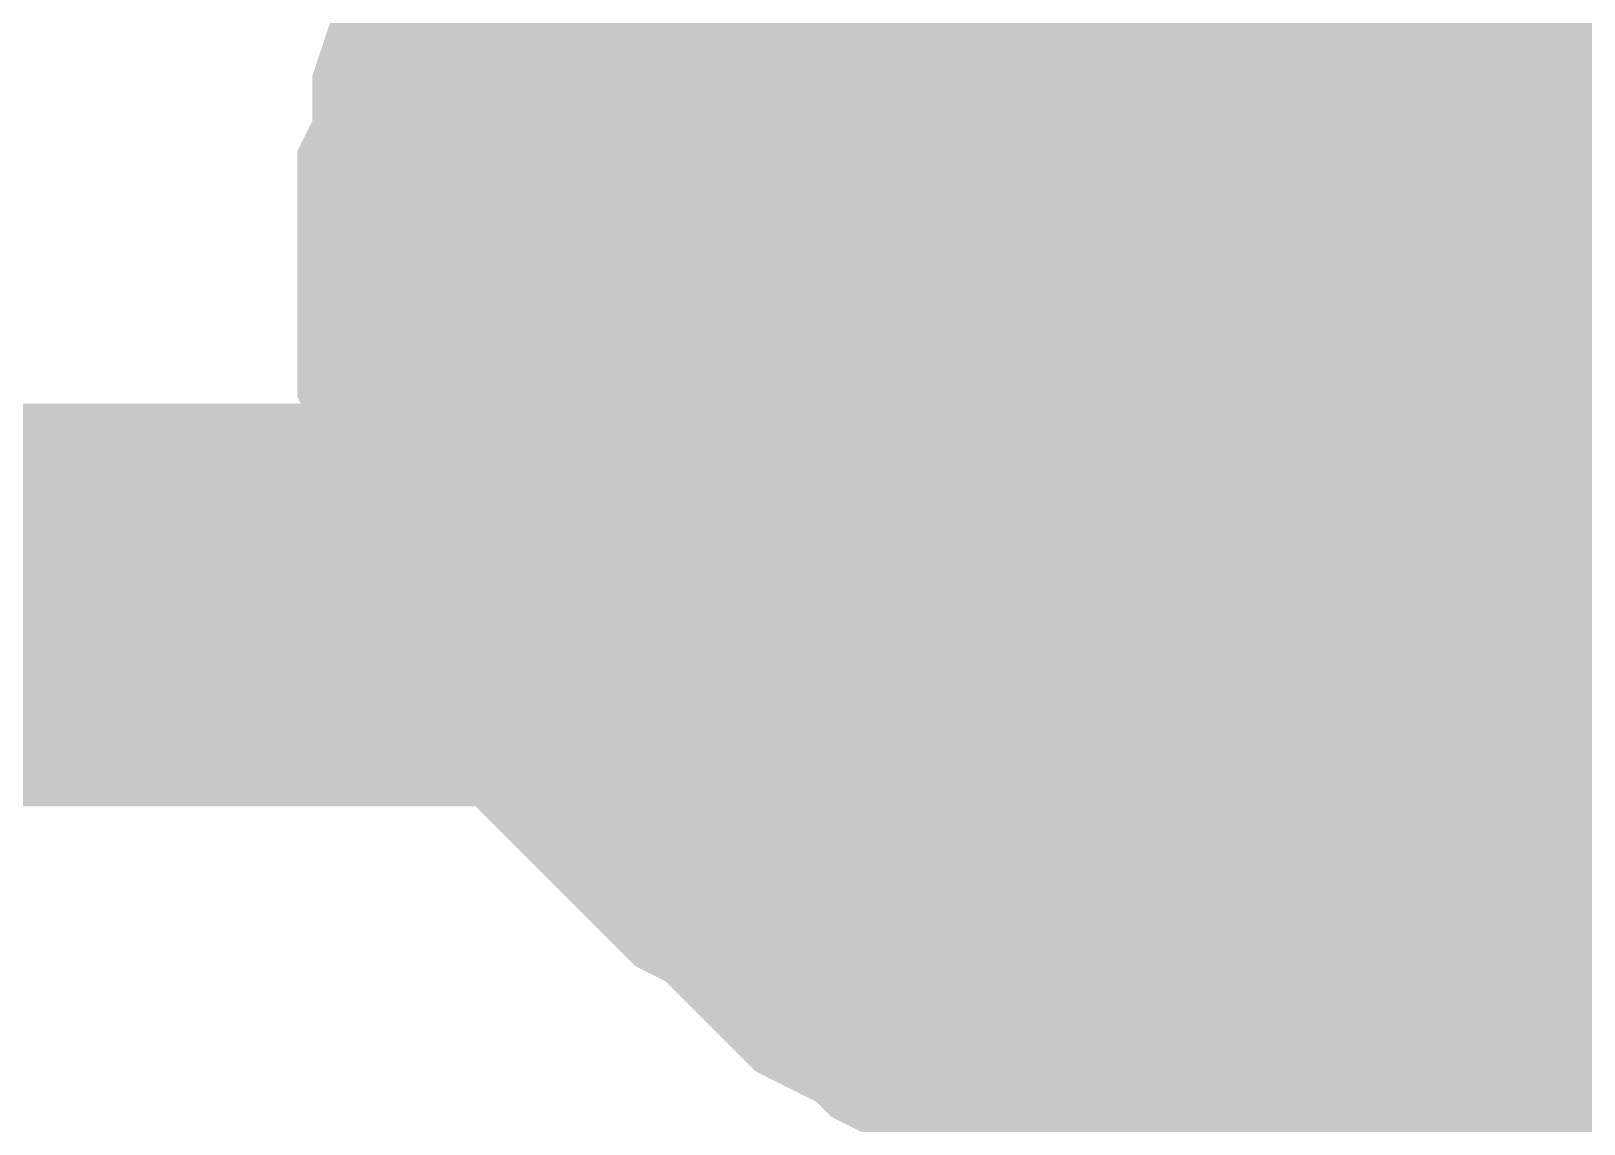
# Model space of a CAD drawing. Header units: millimetres. Extents: x 0 to 800, y 0 to 567.
# Drawn here: x 188.242 to 189.398, y 518.593 to 519.406 of the extents above; entities that cross this region are included whole.
import ezdxf

# ---------------------------------------------------------------- set-up
doc = ezdxf.new("R2010")
doc.units = ezdxf.units.MM
doc.layers.add('Sheet', color=255, linetype='Continuous')

msp = doc.modelspace()

# ---------------------------------------------------------------- linework, layer by layer
at = {"layer": 'Sheet'}
for points, const_width in [([(187.1343, 518.9794), (189.1054, 518.9794), (189.1054, 519.2258), (189.1054, 528.3757), (189.1166, 537.2568), (189.1166, 540.8182), (187.851, 540.8182)], 0.2997), ([(189.1054, 519.741), (189.1278, 519.741), (189.1614, 519.741), (189.1838, 519.7298), (189.2062, 519.7298), (189.2286, 519.7298), (189.251, 519.7186), (189.2846, 519.7074), (189.307, 519.6962), (189.3294, 519.685), (189.3518, 519.6738), (189.363, 519.6626), (189.3854, 519.6514), (189.4078, 519.6402), (189.4302, 519.6178), (189.4414, 519.6066), (189.4638, 519.5842), (189.475, 519.573), (189.4974, 519.5506), (189.5086, 519.5282), (189.5198, 519.517), (189.5422, 519.4946), (189.5534, 519.4722)], 0.2997), ([(189.1054, 519.741), (189.1278, 519.741), (189.1614, 519.741), (189.1838, 519.7298), (189.2062, 519.7298), (189.2286, 519.7298), (189.251, 519.7186), (189.2846, 519.7074), (189.307, 519.6962), (189.3294, 519.685), (189.3518, 519.6738), (189.363, 519.6626), (189.3854, 519.6514), (189.4078, 519.6402), (189.4302, 519.6178), (189.4414, 519.6066), (189.4638, 519.5842), (189.475, 519.573), (189.4974, 519.5506), (189.5086, 519.5282), (189.5198, 519.517), (189.5422, 519.4946), (189.5534, 519.4722)], 0.2997), ([(189.1054, 519.741), (189.1278, 519.741), (189.1614, 519.741), (189.1838, 519.7298), (189.2062, 519.7298), (189.2286, 519.7298), (189.251, 519.7186), (189.2846, 519.7074), (189.307, 519.6962), (189.3294, 519.685), (189.3518, 519.6738), (189.363, 519.6626), (189.3854, 519.6514), (189.4078, 519.6402), (189.4302, 519.6178), (189.4414, 519.6066), (189.4638, 519.5842), (189.475, 519.573), (189.4974, 519.5506), (189.5086, 519.5282), (189.5198, 519.517), (189.5422, 519.4946), (189.5534, 519.4722)], 0.2997), ([(189.1054, 519.741), (189.1278, 519.741), (189.1614, 519.741), (189.1838, 519.7298), (189.2062, 519.7298), (189.2286, 519.7298), (189.251, 519.7186), (189.2846, 519.7074), (189.307, 519.6962), (189.3294, 519.685), (189.3518, 519.6738), (189.363, 519.6626), (189.3854, 519.6514), (189.4078, 519.6402), (189.4302, 519.6178), (189.4414, 519.6066), (189.4638, 519.5842), (189.475, 519.573), (189.4974, 519.5506), (189.5086, 519.5282), (189.5198, 519.517), (189.5422, 519.4946), (189.5534, 519.4722)], 0.2997), ([(189.2398, 517.3891), (189.2398, 519.1698), (189.1726, 519.1698), (188.9822, 519.1698), (188.9822, 519.6738)], 0.2997), ([(189.1726, 519.6738), (189.195, 519.6738), (189.2286, 519.6738), (189.251, 519.6626), (189.2734, 519.6626), (189.2958, 519.6626), (189.3294, 519.6514), (189.3518, 519.6402), (189.3742, 519.629), (189.3966, 519.629), (189.419, 519.6178), (189.4414, 519.6066), (189.4638, 519.5842), (189.475, 519.573), (189.4974, 519.5618), (189.5198, 519.5394), (189.531, 519.5282), (189.5534, 519.5058)], 0.2997), ([(189.1726, 519.6738), (189.195, 519.6738), (189.2286, 519.6738), (189.251, 519.6626), (189.2734, 519.6626), (189.2958, 519.6626), (189.3294, 519.6514), (189.3518, 519.6402), (189.3742, 519.629), (189.3966, 519.629), (189.419, 519.6178), (189.4414, 519.6066), (189.4638, 519.5842), (189.475, 519.573), (189.4974, 519.5618), (189.5198, 519.5394), (189.531, 519.5282), (189.5534, 519.5058)], 0.2997), ([(189.1726, 519.6738), (189.195, 519.6738), (189.2286, 519.6738), (189.251, 519.6626), (189.2734, 519.6626), (189.2958, 519.6626), (189.3294, 519.6514), (189.3518, 519.6402), (189.3742, 519.629), (189.3966, 519.629), (189.419, 519.6178), (189.4414, 519.6066), (189.4638, 519.5842), (189.475, 519.573), (189.4974, 519.5618), (189.5198, 519.5394), (189.531, 519.5282), (189.5534, 519.5058)], 0.2997), ([(189.1726, 519.6738), (189.195, 519.6738), (189.2286, 519.6738), (189.251, 519.6626), (189.2734, 519.6626), (189.2958, 519.6626), (189.3294, 519.6514), (189.3518, 519.6402), (189.3742, 519.629), (189.3966, 519.629), (189.419, 519.6178), (189.4414, 519.6066), (189.4638, 519.5842), (189.475, 519.573), (189.4974, 519.5618), (189.5198, 519.5394), (189.531, 519.5282), (189.5534, 519.5058)], 0.2997), ([(188.5902, 519.2258), (188.5902, 519.2482), (188.5902, 519.2818), (188.6014, 519.3042), (188.6014, 519.3266), (188.6014, 519.349), (188.6126, 519.3826), (188.6238, 519.405), (188.635, 519.4274), (188.6462, 519.4498), (188.6574, 519.4722), (188.6686, 519.4946), (188.6798, 519.517), (188.691, 519.5282), (188.7134, 519.5506), (188.7246, 519.573)], 0.2997), ([(188.5902, 519.2258), (188.5902, 519.2482), (188.5902, 519.2818), (188.6014, 519.3042), (188.6014, 519.3266), (188.6014, 519.349), (188.6126, 519.3826), (188.6238, 519.405), (188.635, 519.4274), (188.6462, 519.4498), (188.6574, 519.4722), (188.6686, 519.4946), (188.6798, 519.517), (188.691, 519.5282), (188.7134, 519.5506), (188.7246, 519.573)], 0.2997), ([(188.5902, 519.2258), (188.5902, 519.2482), (188.5902, 519.2818), (188.6014, 519.3042), (188.6014, 519.3266), (188.6014, 519.349), (188.6126, 519.3826), (188.6238, 519.405), (188.635, 519.4274), (188.6462, 519.4498), (188.6574, 519.4722), (188.6686, 519.4946), (188.6798, 519.517), (188.691, 519.5282), (188.7134, 519.5506), (188.7246, 519.573)], 0.2997), ([(188.5902, 519.2258), (188.5902, 519.2482), (188.5902, 519.2818), (188.6014, 519.3042), (188.6014, 519.3266), (188.6014, 519.349), (188.6126, 519.3826), (188.6238, 519.405), (188.635, 519.4274), (188.6462, 519.4498), (188.6574, 519.4722), (188.6686, 519.4946), (188.6798, 519.517), (188.691, 519.5282), (188.7134, 519.5506), (188.7246, 519.573)], 0.2997), ([(188.6686, 519.2258), (188.6686, 519.2482), (188.6686, 519.2818), (188.6798, 519.3042), (188.6798, 519.3266), (188.6798, 519.349), (188.691, 519.3826), (188.7022, 519.405), (188.7134, 519.4274), (188.7134, 519.4498), (188.7246, 519.4722), (188.7358, 519.4946), (188.7582, 519.517), (188.7694, 519.5282), (188.7806, 519.5506), (188.803, 519.573)], 0.2997), ([(188.6686, 519.2258), (188.6686, 519.2482), (188.6686, 519.2818), (188.6798, 519.3042), (188.6798, 519.3266), (188.6798, 519.349), (188.691, 519.3826), (188.7022, 519.405), (188.7134, 519.4274), (188.7134, 519.4498), (188.7246, 519.4722), (188.7358, 519.4946), (188.7582, 519.517), (188.7694, 519.5282), (188.7806, 519.5506), (188.803, 519.573)], 0.2997), ([(188.6686, 519.2258), (188.6686, 519.2482), (188.6686, 519.2818), (188.6798, 519.3042), (188.6798, 519.3266), (188.6798, 519.349), (188.691, 519.3826), (188.7022, 519.405), (188.7134, 519.4274), (188.7134, 519.4498), (188.7246, 519.4722), (188.7358, 519.4946), (188.7582, 519.517), (188.7694, 519.5282), (188.7806, 519.5506), (188.803, 519.573)], 0.2997), ([(188.6686, 519.2258), (188.6686, 519.2482), (188.6686, 519.2818), (188.6798, 519.3042), (188.6798, 519.3266), (188.6798, 519.349), (188.691, 519.3826), (188.7022, 519.405), (188.7134, 519.4274), (188.7134, 519.4498), (188.7246, 519.4722), (188.7358, 519.4946), (188.7582, 519.517), (188.7694, 519.5282), (188.7806, 519.5506), (188.803, 519.573)], 0.2997), ([(188.6686, 519.1698), (188.6686, 519.1922), (188.6686, 519.2258), (188.6798, 519.2482), (188.6798, 519.2706), (188.6798, 519.293), (188.691, 519.3154), (188.7022, 519.349), (188.7134, 519.3714), (188.7134, 519.3938), (188.7246, 519.4162), (188.7358, 519.4274), (188.7582, 519.4498), (188.7694, 519.4722), (188.7806, 519.4946), (188.803, 519.5058), (188.8142, 519.5282), (188.8366, 519.5394), (188.8478, 519.5618)], 0.2997), ([(188.6686, 519.1698), (188.6686, 519.1922), (188.6686, 519.2258), (188.6798, 519.2482), (188.6798, 519.2706), (188.6798, 519.293), (188.691, 519.3154), (188.7022, 519.349), (188.7134, 519.3714), (188.7134, 519.3938), (188.7246, 519.4162), (188.7358, 519.4274), (188.7582, 519.4498), (188.7694, 519.4722), (188.7806, 519.4946), (188.803, 519.5058), (188.8142, 519.5282), (188.8366, 519.5394), (188.8478, 519.5618)], 0.2997), ([(188.6686, 519.1698), (188.6686, 519.1922), (188.6686, 519.2258), (188.6798, 519.2482), (188.6798, 519.2706), (188.6798, 519.293), (188.691, 519.3154), (188.7022, 519.349), (188.7134, 519.3714), (188.7134, 519.3938), (188.7246, 519.4162), (188.7358, 519.4274), (188.7582, 519.4498), (188.7694, 519.4722), (188.7806, 519.4946), (188.803, 519.5058), (188.8142, 519.5282), (188.8366, 519.5394), (188.8478, 519.5618)], 0.2997), ([(188.6686, 519.1698), (188.6686, 519.1922), (188.6686, 519.2258), (188.6798, 519.2482), (188.6798, 519.2706), (188.6798, 519.293), (188.691, 519.3154), (188.7022, 519.349), (188.7134, 519.3714), (188.7134, 519.3938), (188.7246, 519.4162), (188.7358, 519.4274), (188.7582, 519.4498), (188.7694, 519.4722), (188.7806, 519.4946), (188.803, 519.5058), (188.8142, 519.5282), (188.8366, 519.5394), (188.8478, 519.5618)], 0.2997), ([(206.3864, 519.3826), (201.9401, 519.3826), (201.9401, 519.4162), (189.1726, 519.4162), (189.1726, 519.2258), (189.1726, 519.1698)], 0.2997), ([(188.5902, 519.2258), (188.5902, 519.2482), (188.5902, 519.2818), (188.6014, 519.3042), (188.6014, 519.3266), (188.6014, 519.349), (188.6126, 519.3826), (188.6238, 519.405), (188.635, 519.4274), (188.6462, 519.4498), (188.6574, 519.4722)], 0.0991), ([(188.5902, 519.2258), (188.5902, 519.2482), (188.5902, 519.2818), (188.6014, 519.3042), (188.6014, 519.3266), (188.6014, 519.349), (188.6126, 519.3826), (188.6238, 519.405), (188.635, 519.4274), (188.6462, 519.4498), (188.6574, 519.4722)], 0.0991), ([(188.5902, 519.2258), (188.5902, 519.2482), (188.5902, 519.2818), (188.6014, 519.3042), (188.6014, 519.3266), (188.6014, 519.349), (188.6126, 519.3826), (188.6238, 519.405), (188.635, 519.4274), (188.6462, 519.4498), (188.6574, 519.4722)], 0.0991), ([(188.5902, 519.2258), (188.5902, 519.2482), (188.5902, 519.2818), (188.6014, 519.3042), (188.6014, 519.3266), (188.6014, 519.349), (188.6126, 519.3826), (188.6238, 519.405), (188.635, 519.4274), (188.6462, 519.4498), (188.6574, 519.4722)], 0.0991), ([(188.6686, 519.1698), (188.6686, 519.1922), (188.6686, 519.2258), (188.6798, 519.2482), (188.6798, 519.2706), (188.6798, 519.293), (188.691, 519.3154), (188.7022, 519.349), (188.7134, 519.3714), (188.7134, 519.3938), (188.7246, 519.4162), (188.7358, 519.4274), (188.7582, 519.4498), (188.7694, 519.4722)], 0.0991), ([(188.6686, 519.2258), (188.6686, 519.2482), (188.6686, 519.2818), (188.6798, 519.3042), (188.6798, 519.3266), (188.6798, 519.349), (188.691, 519.3826), (188.7022, 519.405), (188.7134, 519.4274), (188.7134, 519.4498), (188.7246, 519.4722)], 0.0991), ([(188.6686, 519.1698), (188.6686, 519.1922), (188.6686, 519.2258), (188.6798, 519.2482), (188.6798, 519.2706), (188.6798, 519.293), (188.691, 519.3154), (188.7022, 519.349), (188.7134, 519.3714), (188.7134, 519.3938), (188.7246, 519.4162), (188.7358, 519.4274), (188.7582, 519.4498), (188.7694, 519.4722)], 0.0991), ([(188.6686, 519.2258), (188.6686, 519.2482), (188.6686, 519.2818), (188.6798, 519.3042), (188.6798, 519.3266), (188.6798, 519.349), (188.691, 519.3826), (188.7022, 519.405), (188.7134, 519.4274), (188.7134, 519.4498), (188.7246, 519.4722)], 0.0991), ([(188.6686, 519.1698), (188.6686, 519.1922), (188.6686, 519.2258), (188.6798, 519.2482), (188.6798, 519.2706), (188.6798, 519.293), (188.691, 519.3154), (188.7022, 519.349), (188.7134, 519.3714), (188.7134, 519.3938), (188.7246, 519.4162), (188.7358, 519.4274), (188.7582, 519.4498), (188.7694, 519.4722)], 0.0991), ([(188.6686, 519.2258), (188.6686, 519.2482), (188.6686, 519.2818), (188.6798, 519.3042), (188.6798, 519.3266), (188.6798, 519.349), (188.691, 519.3826), (188.7022, 519.405), (188.7134, 519.4274), (188.7134, 519.4498), (188.7246, 519.4722)], 0.0991), ([(188.6686, 519.1698), (188.6686, 519.1922), (188.6686, 519.2258), (188.6798, 519.2482), (188.6798, 519.2706), (188.6798, 519.293), (188.691, 519.3154), (188.7022, 519.349), (188.7134, 519.3714), (188.7134, 519.3938), (188.7246, 519.4162), (188.7358, 519.4274), (188.7582, 519.4498), (188.7694, 519.4722)], 0.0991), ([(188.6686, 519.2258), (188.6686, 519.2482), (188.6686, 519.2818), (188.6798, 519.3042), (188.6798, 519.3266), (188.6798, 519.349), (188.691, 519.3826), (188.7022, 519.405), (188.7134, 519.4274), (188.7134, 519.4498), (188.7246, 519.4722)], 0.0991), ([(189.1054, 518.7218), (189.083, 518.7218), (189.0494, 518.7218), (189.027, 518.733), (189.0046, 518.733), (188.9822, 518.733), (188.9486, 518.7442), (188.9262, 518.7554), (188.9038, 518.7666), (188.8814, 518.7666), (188.859, 518.7778), (188.8366, 518.789), (188.8142, 518.8114), (188.803, 518.8226), (188.7806, 518.8338), (188.7582, 518.8562), (188.747, 518.8674), (188.7246, 518.8898), (188.7134, 518.901), (188.691, 518.9234), (188.6798, 518.9458), (188.6686, 518.9682), (188.6574, 518.9794), (188.6462, 519.0018), (188.635, 519.0242), (188.6238, 519.0466), (188.6126, 519.0802), (188.6014, 519.1026), (188.6014, 519.125), (188.6014, 519.1474), (188.5902, 519.1698), (188.5902, 519.2034), (188.5902, 519.2258)], 0.2997), ([(188.5902, 519.2258), (188.5902, 519.2258)], 0.2997), ([(189.1054, 518.7218), (189.083, 518.7218), (189.0494, 518.7218), (189.027, 518.733), (189.0046, 518.733), (188.9822, 518.733), (188.9486, 518.7442), (188.9262, 518.7554), (188.9038, 518.7666), (188.8814, 518.7666), (188.859, 518.7778), (188.8366, 518.789), (188.8142, 518.8114), (188.803, 518.8226), (188.7806, 518.8338), (188.7582, 518.8562), (188.747, 518.8674), (188.7246, 518.8898), (188.7134, 518.901), (188.691, 518.9234), (188.6798, 518.9458), (188.6686, 518.9682), (188.6574, 518.9794), (188.6462, 519.0018), (188.635, 519.0242), (188.6238, 519.0466), (188.6126, 519.0802), (188.6014, 519.1026), (188.6014, 519.125), (188.6014, 519.1474), (188.5902, 519.1698), (188.5902, 519.2034), (188.5902, 519.2258)], 0.2997), ([(188.5902, 519.2258), (188.5902, 519.2258)], 0.2997), ([(189.1054, 518.7218), (189.083, 518.7218), (189.0494, 518.7218), (189.027, 518.733), (189.0046, 518.733), (188.9822, 518.733), (188.9486, 518.7442), (188.9262, 518.7554), (188.9038, 518.7666), (188.8814, 518.7666), (188.859, 518.7778), (188.8366, 518.789), (188.8142, 518.8114), (188.803, 518.8226), (188.7806, 518.8338), (188.7582, 518.8562), (188.747, 518.8674), (188.7246, 518.8898), (188.7134, 518.901), (188.691, 518.9234), (188.6798, 518.9458), (188.6686, 518.9682), (188.6574, 518.9794), (188.6462, 519.0018), (188.635, 519.0242), (188.6238, 519.0466), (188.6126, 519.0802), (188.6014, 519.1026), (188.6014, 519.125), (188.6014, 519.1474), (188.5902, 519.1698), (188.5902, 519.2034), (188.5902, 519.2258)], 0.2997), ([(188.5902, 519.2258), (188.5902, 519.2258)], 0.2997), ([(189.1054, 518.7218), (189.083, 518.7218), (189.0494, 518.7218), (189.027, 518.733), (189.0046, 518.733), (188.9822, 518.733), (188.9486, 518.7442), (188.9262, 518.7554), (188.9038, 518.7666), (188.8814, 518.7666), (188.859, 518.7778), (188.8366, 518.789), (188.8142, 518.8114), (188.803, 518.8226), (188.7806, 518.8338), (188.7582, 518.8562), (188.747, 518.8674), (188.7246, 518.8898), (188.7134, 518.901), (188.691, 518.9234), (188.6798, 518.9458), (188.6686, 518.9682), (188.6574, 518.9794), (188.6462, 519.0018), (188.635, 519.0242), (188.6238, 519.0466), (188.6126, 519.0802), (188.6014, 519.1026), (188.6014, 519.125), (188.6014, 519.1474), (188.5902, 519.1698), (188.5902, 519.2034), (188.5902, 519.2258)], 0.2997), ([(188.5902, 519.2258), (188.5902, 519.2258)], 0.2997), ([(189.1726, 518.7218), (189.1502, 518.7218), (189.1166, 518.7218), (189.0942, 518.733), (189.0718, 518.733), (189.0494, 518.733), (189.027, 518.7442), (188.9934, 518.7554), (188.971, 518.7666), (188.9486, 518.7666), (188.9262, 518.7778), (188.915, 518.789), (188.8926, 518.8114), (188.8702, 518.8226), (188.8478, 518.8338), (188.8366, 518.8562), (188.8142, 518.8674), (188.803, 518.8898), (188.7806, 518.901), (188.7694, 518.9234), (188.7582, 518.9458), (188.7358, 518.9682), (188.7246, 518.9794), (188.7134, 519.0018), (188.7134, 519.0242), (188.7022, 519.0466), (188.691, 519.0802), (188.6798, 519.1026), (188.6798, 519.125), (188.6798, 519.1474), (188.6686, 519.1698), (188.6686, 519.2034), (188.6686, 519.2258)], 0.2997), ([(188.6686, 519.2258), (188.6686, 519.2258)], 0.2997), ([(189.1726, 518.7218), (189.1502, 518.7218), (189.1166, 518.7218), (189.0942, 518.733), (189.0718, 518.733), (189.0494, 518.733), (189.027, 518.7442), (188.9934, 518.7554), (188.971, 518.7666), (188.9486, 518.7666), (188.9262, 518.7778), (188.915, 518.789), (188.8926, 518.8114), (188.8702, 518.8226), (188.8478, 518.8338), (188.8366, 518.8562), (188.8142, 518.8674), (188.803, 518.8898), (188.7806, 518.901), (188.7694, 518.9234), (188.7582, 518.9458), (188.7358, 518.9682), (188.7246, 518.9794), (188.7134, 519.0018), (188.7134, 519.0242), (188.7022, 519.0466), (188.691, 519.0802), (188.6798, 519.1026), (188.6798, 519.125), (188.6798, 519.1474), (188.6686, 519.1698), (188.6686, 519.2034), (188.6686, 519.2258)], 0.2997), ([(188.6686, 519.2258), (188.6686, 519.2258)], 0.2997), ([(189.1726, 518.7218), (189.1502, 518.7218), (189.1166, 518.7218), (189.0942, 518.733), (189.0718, 518.733), (189.0494, 518.733), (189.027, 518.7442), (188.9934, 518.7554), (188.971, 518.7666), (188.9486, 518.7666), (188.9262, 518.7778), (188.915, 518.789), (188.8926, 518.8114), (188.8702, 518.8226), (188.8478, 518.8338), (188.8366, 518.8562), (188.8142, 518.8674), (188.803, 518.8898), (188.7806, 518.901), (188.7694, 518.9234), (188.7582, 518.9458), (188.7358, 518.9682), (188.7246, 518.9794), (188.7134, 519.0018), (188.7134, 519.0242), (188.7022, 519.0466), (188.691, 519.0802), (188.6798, 519.1026), (188.6798, 519.125), (188.6798, 519.1474), (188.6686, 519.1698), (188.6686, 519.2034), (188.6686, 519.2258)], 0.2997), ([(188.6686, 519.2258), (188.6686, 519.2258)], 0.2997), ([(189.1726, 518.7218), (189.1502, 518.7218), (189.1166, 518.7218), (189.0942, 518.733), (189.0718, 518.733), (189.0494, 518.733), (189.027, 518.7442), (188.9934, 518.7554), (188.971, 518.7666), (188.9486, 518.7666), (188.9262, 518.7778), (188.915, 518.789), (188.8926, 518.8114), (188.8702, 518.8226), (188.8478, 518.8338), (188.8366, 518.8562), (188.8142, 518.8674), (188.803, 518.8898), (188.7806, 518.901), (188.7694, 518.9234), (188.7582, 518.9458), (188.7358, 518.9682), (188.7246, 518.9794), (188.7134, 519.0018), (188.7134, 519.0242), (188.7022, 519.0466), (188.691, 519.0802), (188.6798, 519.1026), (188.6798, 519.125), (188.6798, 519.1474), (188.6686, 519.1698), (188.6686, 519.2034), (188.6686, 519.2258)], 0.2997), ([(188.6686, 519.2258), (188.6686, 519.2258)], 0.2997), ([(189.1726, 519.2258), (189.1054, 519.2258)], 0.2997), ([(189.1726, 518.6546), (189.1502, 518.6546), (189.1166, 518.6546), (189.0942, 518.6658), (189.0718, 518.6658), (189.0494, 518.6658), (189.027, 518.677), (188.9934, 518.6882), (188.971, 518.6994), (188.9486, 518.7106), (188.9262, 518.7218), (188.915, 518.733), (188.8926, 518.7442), (188.8702, 518.7554), (188.8478, 518.7778), (188.8366, 518.789), (188.8142, 518.8114), (188.803, 518.8226), (188.7806, 518.845), (188.7694, 518.8674), (188.7582, 518.8786), (188.7358, 518.901), (188.7246, 518.9234), (188.7134, 518.9458), (188.7134, 518.9682), (188.7022, 518.9906), (188.691, 519.013), (188.6798, 519.0466), (188.6798, 519.069), (188.6798, 519.0914), (188.6686, 519.1138), (188.6686, 519.1474), (188.6686, 519.1698)], 0.2997), ([(188.6686, 519.1698), (188.6686, 519.1698)], 0.2997), ([(189.1726, 518.6546), (189.1502, 518.6546), (189.1166, 518.6546), (189.0942, 518.6658), (189.0718, 518.6658), (189.0494, 518.6658), (189.027, 518.677), (188.9934, 518.6882), (188.971, 518.6994), (188.9486, 518.7106), (188.9262, 518.7218), (188.915, 518.733), (188.8926, 518.7442), (188.8702, 518.7554), (188.8478, 518.7778), (188.8366, 518.789), (188.8142, 518.8114), (188.803, 518.8226), (188.7806, 518.845), (188.7694, 518.8674), (188.7582, 518.8786), (188.7358, 518.901), (188.7246, 518.9234), (188.7134, 518.9458), (188.7134, 518.9682), (188.7022, 518.9906), (188.691, 519.013), (188.6798, 519.0466), (188.6798, 519.069), (188.6798, 519.0914), (188.6686, 519.1138), (188.6686, 519.1474), (188.6686, 519.1698)], 0.2997), ([(188.6686, 519.1698), (188.6686, 519.1698)], 0.2997), ([(189.1726, 518.6546), (189.1502, 518.6546), (189.1166, 518.6546), (189.0942, 518.6658), (189.0718, 518.6658), (189.0494, 518.6658), (189.027, 518.677), (188.9934, 518.6882), (188.971, 518.6994), (188.9486, 518.7106), (188.9262, 518.7218), (188.915, 518.733), (188.8926, 518.7442), (188.8702, 518.7554), (188.8478, 518.7778), (188.8366, 518.789), (188.8142, 518.8114), (188.803, 518.8226), (188.7806, 518.845), (188.7694, 518.8674), (188.7582, 518.8786), (188.7358, 518.901), (188.7246, 518.9234), (188.7134, 518.9458), (188.7134, 518.9682), (188.7022, 518.9906), (188.691, 519.013), (188.6798, 519.0466), (188.6798, 519.069), (188.6798, 519.0914), (188.6686, 519.1138), (188.6686, 519.1474), (188.6686, 519.1698)], 0.2997), ([(188.6686, 519.1698), (188.6686, 519.1698)], 0.2997), ([(189.1726, 518.6546), (189.1502, 518.6546), (189.1166, 518.6546), (189.0942, 518.6658), (189.0718, 518.6658), (189.0494, 518.6658), (189.027, 518.677), (188.9934, 518.6882), (188.971, 518.6994), (188.9486, 518.7106), (188.9262, 518.7218), (188.915, 518.733), (188.8926, 518.7442), (188.8702, 518.7554), (188.8478, 518.7778), (188.8366, 518.789), (188.8142, 518.8114), (188.803, 518.8226), (188.7806, 518.845), (188.7694, 518.8674), (188.7582, 518.8786), (188.7358, 518.901), (188.7246, 518.9234), (188.7134, 518.9458), (188.7134, 518.9682), (188.7022, 518.9906), (188.691, 519.013), (188.6798, 519.0466), (188.6798, 519.069), (188.6798, 519.0914), (188.6686, 519.1138), (188.6686, 519.1474), (188.6686, 519.1698)], 0.2997), ([(188.6686, 519.1698), (188.6686, 519.1698)], 0.2997), ([(189.1054, 518.7218), (189.083, 518.7218), (189.0494, 518.7218), (189.027, 518.733), (189.0046, 518.733), (188.9822, 518.733), (188.9486, 518.7442), (188.9262, 518.7554), (188.9038, 518.7666), (188.8814, 518.7666), (188.859, 518.7778), (188.8366, 518.789), (188.8142, 518.8114), (188.803, 518.8226), (188.7806, 518.8338), (188.7582, 518.8562), (188.747, 518.8674), (188.7246, 518.8898), (188.7134, 518.901), (188.691, 518.9234), (188.6798, 518.9458), (188.6686, 518.9682), (188.6574, 518.9794), (188.6462, 519.0018), (188.635, 519.0242), (188.6238, 519.0466), (188.6126, 519.0802), (188.6014, 519.1026), (188.6014, 519.125), (188.6014, 519.1474), (188.5902, 519.1698), (188.5902, 519.2034), (188.5902, 519.2258)], 0.0991), ([(188.5902, 519.2258), (188.5902, 519.2258)], 0.0991), ([(189.1054, 518.7218), (189.083, 518.7218), (189.0494, 518.7218), (189.027, 518.733), (189.0046, 518.733), (188.9822, 518.733), (188.9486, 518.7442), (188.9262, 518.7554), (188.9038, 518.7666), (188.8814, 518.7666), (188.859, 518.7778), (188.8366, 518.789), (188.8142, 518.8114), (188.803, 518.8226), (188.7806, 518.8338), (188.7582, 518.8562), (188.747, 518.8674), (188.7246, 518.8898), (188.7134, 518.901), (188.691, 518.9234), (188.6798, 518.9458), (188.6686, 518.9682), (188.6574, 518.9794), (188.6462, 519.0018), (188.635, 519.0242), (188.6238, 519.0466), (188.6126, 519.0802), (188.6014, 519.1026), (188.6014, 519.125), (188.6014, 519.1474), (188.5902, 519.1698), (188.5902, 519.2034), (188.5902, 519.2258)], 0.0991), ([(188.5902, 519.2258), (188.5902, 519.2258)], 0.0991), ([(189.1054, 518.7218), (189.083, 518.7218), (189.0494, 518.7218), (189.027, 518.733), (189.0046, 518.733), (188.9822, 518.733), (188.9486, 518.7442), (188.9262, 518.7554), (188.9038, 518.7666), (188.8814, 518.7666), (188.859, 518.7778), (188.8366, 518.789), (188.8142, 518.8114), (188.803, 518.8226), (188.7806, 518.8338), (188.7582, 518.8562), (188.747, 518.8674), (188.7246, 518.8898), (188.7134, 518.901), (188.691, 518.9234), (188.6798, 518.9458), (188.6686, 518.9682), (188.6574, 518.9794), (188.6462, 519.0018), (188.635, 519.0242), (188.6238, 519.0466), (188.6126, 519.0802), (188.6014, 519.1026), (188.6014, 519.125), (188.6014, 519.1474), (188.5902, 519.1698), (188.5902, 519.2034), (188.5902, 519.2258)], 0.0991), ([(188.5902, 519.2258), (188.5902, 519.2258)], 0.0991), ([(189.1054, 518.7218), (189.083, 518.7218), (189.0494, 518.7218), (189.027, 518.733), (189.0046, 518.733), (188.9822, 518.733), (188.9486, 518.7442), (188.9262, 518.7554), (188.9038, 518.7666), (188.8814, 518.7666), (188.859, 518.7778), (188.8366, 518.789), (188.8142, 518.8114), (188.803, 518.8226), (188.7806, 518.8338), (188.7582, 518.8562), (188.747, 518.8674), (188.7246, 518.8898), (188.7134, 518.901), (188.691, 518.9234), (188.6798, 518.9458), (188.6686, 518.9682), (188.6574, 518.9794), (188.6462, 519.0018), (188.635, 519.0242), (188.6238, 519.0466), (188.6126, 519.0802), (188.6014, 519.1026), (188.6014, 519.125), (188.6014, 519.1474), (188.5902, 519.1698), (188.5902, 519.2034), (188.5902, 519.2258)], 0.0991), ([(188.5902, 519.2258), (188.5902, 519.2258)], 0.0991), ([(189.1726, 518.7218), (189.1502, 518.7218), (189.1166, 518.7218), (189.0942, 518.733), (189.0718, 518.733), (189.0494, 518.733), (189.027, 518.7442), (188.9934, 518.7554), (188.971, 518.7666), (188.9486, 518.7666), (188.9262, 518.7778), (188.915, 518.789), (188.8926, 518.8114), (188.8702, 518.8226), (188.8478, 518.8338), (188.8366, 518.8562), (188.8142, 518.8674), (188.803, 518.8898), (188.7806, 518.901), (188.7694, 518.9234), (188.7582, 518.9458), (188.7358, 518.9682), (188.7246, 518.9794), (188.7134, 519.0018), (188.7134, 519.0242), (188.7022, 519.0466), (188.691, 519.0802), (188.6798, 519.1026), (188.6798, 519.125), (188.6798, 519.1474), (188.6686, 519.1698), (188.6686, 519.2034), (188.6686, 519.2258)], 0.0991), ([(188.6686, 519.2258), (188.6686, 519.2258)], 0.0991), ([(189.1726, 518.7218), (189.1502, 518.7218), (189.1166, 518.7218), (189.0942, 518.733), (189.0718, 518.733), (189.0494, 518.733), (189.027, 518.7442), (188.9934, 518.7554), (188.971, 518.7666), (188.9486, 518.7666), (188.9262, 518.7778), (188.915, 518.789), (188.8926, 518.8114), (188.8702, 518.8226), (188.8478, 518.8338), (188.8366, 518.8562), (188.8142, 518.8674), (188.803, 518.8898), (188.7806, 518.901), (188.7694, 518.9234), (188.7582, 518.9458), (188.7358, 518.9682), (188.7246, 518.9794), (188.7134, 519.0018), (188.7134, 519.0242), (188.7022, 519.0466), (188.691, 519.0802), (188.6798, 519.1026), (188.6798, 519.125), (188.6798, 519.1474), (188.6686, 519.1698), (188.6686, 519.2034), (188.6686, 519.2258)], 0.0991), ([(188.6686, 519.2258), (188.6686, 519.2258)], 0.0991), ([(189.1726, 518.7218), (189.1502, 518.7218), (189.1166, 518.7218), (189.0942, 518.733), (189.0718, 518.733), (189.0494, 518.733), (189.027, 518.7442), (188.9934, 518.7554), (188.971, 518.7666), (188.9486, 518.7666), (188.9262, 518.7778), (188.915, 518.789), (188.8926, 518.8114), (188.8702, 518.8226), (188.8478, 518.8338), (188.8366, 518.8562), (188.8142, 518.8674), (188.803, 518.8898), (188.7806, 518.901), (188.7694, 518.9234), (188.7582, 518.9458), (188.7358, 518.9682), (188.7246, 518.9794), (188.7134, 519.0018), (188.7134, 519.0242), (188.7022, 519.0466), (188.691, 519.0802), (188.6798, 519.1026), (188.6798, 519.125), (188.6798, 519.1474), (188.6686, 519.1698), (188.6686, 519.2034), (188.6686, 519.2258)], 0.0991), ([(188.6686, 519.2258), (188.6686, 519.2258)], 0.0991), ([(189.1726, 518.7218), (189.1502, 518.7218), (189.1166, 518.7218), (189.0942, 518.733), (189.0718, 518.733), (189.0494, 518.733), (189.027, 518.7442), (188.9934, 518.7554), (188.971, 518.7666), (188.9486, 518.7666), (188.9262, 518.7778), (188.915, 518.789), (188.8926, 518.8114), (188.8702, 518.8226), (188.8478, 518.8338), (188.8366, 518.8562), (188.8142, 518.8674), (188.803, 518.8898), (188.7806, 518.901), (188.7694, 518.9234), (188.7582, 518.9458), (188.7358, 518.9682), (188.7246, 518.9794), (188.7134, 519.0018), (188.7134, 519.0242), (188.7022, 519.0466), (188.691, 519.0802), (188.6798, 519.1026), (188.6798, 519.125), (188.6798, 519.1474), (188.6686, 519.1698), (188.6686, 519.2034), (188.6686, 519.2258)], 0.0991), ([(188.6686, 519.2258), (188.6686, 519.2258)], 0.0991), ([(189.1726, 518.6546), (189.1502, 518.6546), (189.1166, 518.6546), (189.0942, 518.6658), (189.0718, 518.6658), (189.0494, 518.6658), (189.027, 518.677), (188.9934, 518.6882), (188.971, 518.6994), (188.9486, 518.7106), (188.9262, 518.7218), (188.915, 518.733), (188.8926, 518.7442), (188.8702, 518.7554), (188.8478, 518.7778), (188.8366, 518.789), (188.8142, 518.8114), (188.803, 518.8226), (188.7806, 518.845), (188.7694, 518.8674), (188.7582, 518.8786), (188.7358, 518.901), (188.7246, 518.9234), (188.7134, 518.9458), (188.7134, 518.9682), (188.7022, 518.9906), (188.691, 519.013), (188.6798, 519.0466), (188.6798, 519.069), (188.6798, 519.0914), (188.6686, 519.1138), (188.6686, 519.1474), (188.6686, 519.1698)], 0.0991), ([(188.6686, 519.1698), (188.6686, 519.1698)], 0.0991), ([(189.1726, 518.6546), (189.1502, 518.6546), (189.1166, 518.6546), (189.0942, 518.6658), (189.0718, 518.6658), (189.0494, 518.6658), (189.027, 518.677), (188.9934, 518.6882), (188.971, 518.6994), (188.9486, 518.7106), (188.9262, 518.7218), (188.915, 518.733), (188.8926, 518.7442), (188.8702, 518.7554), (188.8478, 518.7778), (188.8366, 518.789), (188.8142, 518.8114), (188.803, 518.8226), (188.7806, 518.845), (188.7694, 518.8674), (188.7582, 518.8786), (188.7358, 518.901), (188.7246, 518.9234), (188.7134, 518.9458), (188.7134, 518.9682), (188.7022, 518.9906), (188.691, 519.013), (188.6798, 519.0466), (188.6798, 519.069), (188.6798, 519.0914), (188.6686, 519.1138), (188.6686, 519.1474), (188.6686, 519.1698)], 0.0991), ([(188.6686, 519.1698), (188.6686, 519.1698)], 0.0991), ([(189.1726, 518.6546), (189.1502, 518.6546), (189.1166, 518.6546), (189.0942, 518.6658), (189.0718, 518.6658), (189.0494, 518.6658), (189.027, 518.677), (188.9934, 518.6882), (188.971, 518.6994), (188.9486, 518.7106), (188.9262, 518.7218), (188.915, 518.733), (188.8926, 518.7442), (188.8702, 518.7554), (188.8478, 518.7778), (188.8366, 518.789), (188.8142, 518.8114), (188.803, 518.8226), (188.7806, 518.845), (188.7694, 518.8674), (188.7582, 518.8786), (188.7358, 518.901), (188.7246, 518.9234), (188.7134, 518.9458), (188.7134, 518.9682), (188.7022, 518.9906), (188.691, 519.013), (188.6798, 519.0466), (188.6798, 519.069), (188.6798, 519.0914), (188.6686, 519.1138), (188.6686, 519.1474), (188.6686, 519.1698)], 0.0991), ([(188.6686, 519.1698), (188.6686, 519.1698)], 0.0991), ([(189.1726, 518.6546), (189.1502, 518.6546), (189.1166, 518.6546), (189.0942, 518.6658), (189.0718, 518.6658), (189.0494, 518.6658), (189.027, 518.677), (188.9934, 518.6882), (188.971, 518.6994), (188.9486, 518.7106), (188.9262, 518.7218), (188.915, 518.733), (188.8926, 518.7442), (188.8702, 518.7554), (188.8478, 518.7778), (188.8366, 518.789), (188.8142, 518.8114), (188.803, 518.8226), (188.7806, 518.845), (188.7694, 518.8674), (188.7582, 518.8786), (188.7358, 518.901), (188.7246, 518.9234), (188.7134, 518.9458), (188.7134, 518.9682), (188.7022, 518.9906), (188.691, 519.013), (188.6798, 519.0466), (188.6798, 519.069), (188.6798, 519.0914), (188.6686, 519.1138), (188.6686, 519.1474), (188.6686, 519.1698)], 0.0991), ([(188.6686, 519.1698), (188.6686, 519.1698)], 0.0991), ([(189.5534, 518.9794), (189.5422, 518.9682), (189.5198, 518.9458), (189.5086, 518.9234), (189.4974, 518.901), (189.475, 518.8898), (189.4638, 518.8674), (189.4414, 518.8562), (189.4302, 518.8338), (189.4078, 518.8226), (189.3854, 518.8114), (189.363, 518.789), (189.3518, 518.7778), (189.3294, 518.7666), (189.307, 518.7666), (189.2846, 518.7554), (189.251, 518.7442), (189.2286, 518.733), (189.2062, 518.733), (189.1838, 518.733), (189.1614, 518.7218), (189.1278, 518.7218), (189.1054, 518.7218)], 0.2997), ([(189.5534, 518.9794), (189.5422, 518.9682), (189.5198, 518.9458), (189.5086, 518.9234), (189.4974, 518.901), (189.475, 518.8898), (189.4638, 518.8674), (189.4414, 518.8562), (189.4302, 518.8338), (189.4078, 518.8226), (189.3854, 518.8114), (189.363, 518.789), (189.3518, 518.7778), (189.3294, 518.7666), (189.307, 518.7666), (189.2846, 518.7554), (189.251, 518.7442), (189.2286, 518.733), (189.2062, 518.733), (189.1838, 518.733), (189.1614, 518.7218), (189.1278, 518.7218), (189.1054, 518.7218)], 0.2997), ([(189.5534, 518.9794), (189.5422, 518.9682), (189.5198, 518.9458), (189.5086, 518.9234), (189.4974, 518.901), (189.475, 518.8898), (189.4638, 518.8674), (189.4414, 518.8562), (189.4302, 518.8338), (189.4078, 518.8226), (189.3854, 518.8114), (189.363, 518.789), (189.3518, 518.7778), (189.3294, 518.7666), (189.307, 518.7666), (189.2846, 518.7554), (189.251, 518.7442), (189.2286, 518.733), (189.2062, 518.733), (189.1838, 518.733), (189.1614, 518.7218), (189.1278, 518.7218), (189.1054, 518.7218)], 0.2997), ([(189.5534, 518.9794), (189.5422, 518.9682), (189.5198, 518.9458), (189.5086, 518.9234), (189.4974, 518.901), (189.475, 518.8898), (189.4638, 518.8674), (189.4414, 518.8562), (189.4302, 518.8338), (189.4078, 518.8226), (189.3854, 518.8114), (189.363, 518.789), (189.3518, 518.7778), (189.3294, 518.7666), (189.307, 518.7666), (189.2846, 518.7554), (189.251, 518.7442), (189.2286, 518.733), (189.2062, 518.733), (189.1838, 518.733), (189.1614, 518.7218), (189.1278, 518.7218), (189.1054, 518.7218)], 0.2997), ([(189.5534, 518.8898), (189.531, 518.8674), (189.5198, 518.8562), (189.4974, 518.8338), (189.475, 518.8226), (189.4638, 518.8114), (189.4414, 518.789), (189.419, 518.7778), (189.3966, 518.7666), (189.3742, 518.7666), (189.3518, 518.7554), (189.3294, 518.7442), (189.2958, 518.733), (189.2734, 518.733), (189.251, 518.733), (189.2286, 518.7218), (189.195, 518.7218), (189.1726, 518.7218)], 0.2997), ([(189.5534, 518.8898), (189.531, 518.8674), (189.5198, 518.8562), (189.4974, 518.8338), (189.475, 518.8226), (189.4638, 518.8114), (189.4414, 518.789), (189.419, 518.7778), (189.3966, 518.7666), (189.3742, 518.7666), (189.3518, 518.7554), (189.3294, 518.7442), (189.2958, 518.733), (189.2734, 518.733), (189.251, 518.733), (189.2286, 518.7218), (189.195, 518.7218), (189.1726, 518.7218)], 0.2997), ([(189.5534, 518.8898), (189.531, 518.8674), (189.5198, 518.8562), (189.4974, 518.8338), (189.475, 518.8226), (189.4638, 518.8114), (189.4414, 518.789), (189.419, 518.7778), (189.3966, 518.7666), (189.3742, 518.7666), (189.3518, 518.7554), (189.3294, 518.7442), (189.2958, 518.733), (189.2734, 518.733), (189.251, 518.733), (189.2286, 518.7218), (189.195, 518.7218), (189.1726, 518.7218)], 0.2997), ([(189.5534, 518.8898), (189.531, 518.8674), (189.5198, 518.8562), (189.4974, 518.8338), (189.475, 518.8226), (189.4638, 518.8114), (189.4414, 518.789), (189.419, 518.7778), (189.3966, 518.7666), (189.3742, 518.7666), (189.3518, 518.7554), (189.3294, 518.7442), (189.2958, 518.733), (189.2734, 518.733), (189.251, 518.733), (189.2286, 518.7218), (189.195, 518.7218), (189.1726, 518.7218)], 0.2997), ([(189.5534, 518.8226), (189.531, 518.8114), (189.5198, 518.789), (189.4974, 518.7778), (189.475, 518.7554), (189.4638, 518.7442), (189.4414, 518.733), (189.419, 518.7218), (189.3966, 518.7106), (189.3742, 518.6994), (189.3518, 518.6882), (189.3294, 518.677), (189.2958, 518.6658), (189.2734, 518.6658), (189.251, 518.6658), (189.2286, 518.6546), (189.195, 518.6546), (189.1726, 518.6546)], 0.2997), ([(189.5534, 518.8226), (189.531, 518.8114), (189.5198, 518.789), (189.4974, 518.7778), (189.475, 518.7554), (189.4638, 518.7442), (189.4414, 518.733), (189.419, 518.7218), (189.3966, 518.7106), (189.3742, 518.6994), (189.3518, 518.6882), (189.3294, 518.677), (189.2958, 518.6658), (189.2734, 518.6658), (189.251, 518.6658), (189.2286, 518.6546), (189.195, 518.6546), (189.1726, 518.6546)], 0.2997), ([(189.5534, 518.8226), (189.531, 518.8114), (189.5198, 518.789), (189.4974, 518.7778), (189.475, 518.7554), (189.4638, 518.7442), (189.4414, 518.733), (189.419, 518.7218), (189.3966, 518.7106), (189.3742, 518.6994), (189.3518, 518.6882), (189.3294, 518.677), (189.2958, 518.6658), (189.2734, 518.6658), (189.251, 518.6658), (189.2286, 518.6546), (189.195, 518.6546), (189.1726, 518.6546)], 0.2997), ([(189.5534, 518.8226), (189.531, 518.8114), (189.5198, 518.789), (189.4974, 518.7778), (189.475, 518.7554), (189.4638, 518.7442), (189.4414, 518.733), (189.419, 518.7218), (189.3966, 518.7106), (189.3742, 518.6994), (189.3518, 518.6882), (189.3294, 518.677), (189.2958, 518.6658), (189.2734, 518.6658), (189.251, 518.6658), (189.2286, 518.6546), (189.195, 518.6546), (189.1726, 518.6546)], 0.2997), ([(189.4638, 518.8674), (189.4414, 518.8562), (189.4302, 518.8338), (189.4078, 518.8226), (189.3854, 518.8114), (189.363, 518.789), (189.3518, 518.7778), (189.3294, 518.7666), (189.307, 518.7666), (189.2846, 518.7554), (189.251, 518.7442), (189.2286, 518.733), (189.2062, 518.733), (189.1838, 518.733), (189.1614, 518.7218), (189.1278, 518.7218), (189.1054, 518.7218)], 0.0991), ([(189.4638, 518.8674), (189.4414, 518.8562), (189.4302, 518.8338), (189.4078, 518.8226), (189.3854, 518.8114), (189.363, 518.789), (189.3518, 518.7778), (189.3294, 518.7666), (189.307, 518.7666), (189.2846, 518.7554), (189.251, 518.7442), (189.2286, 518.733), (189.2062, 518.733), (189.1838, 518.733), (189.1614, 518.7218), (189.1278, 518.7218), (189.1054, 518.7218)], 0.0991), ([(189.4638, 518.8674), (189.4414, 518.8562), (189.4302, 518.8338), (189.4078, 518.8226), (189.3854, 518.8114), (189.363, 518.789), (189.3518, 518.7778), (189.3294, 518.7666), (189.307, 518.7666), (189.2846, 518.7554), (189.251, 518.7442), (189.2286, 518.733), (189.2062, 518.733), (189.1838, 518.733), (189.1614, 518.7218), (189.1278, 518.7218), (189.1054, 518.7218)], 0.0991), ([(189.4638, 518.8674), (189.4414, 518.8562), (189.4302, 518.8338), (189.4078, 518.8226), (189.3854, 518.8114), (189.363, 518.789), (189.3518, 518.7778), (189.3294, 518.7666), (189.307, 518.7666), (189.2846, 518.7554), (189.251, 518.7442), (189.2286, 518.733), (189.2062, 518.733), (189.1838, 518.733), (189.1614, 518.7218), (189.1278, 518.7218), (189.1054, 518.7218)], 0.0991), ([(189.4638, 518.8114), (189.4414, 518.789), (189.419, 518.7778), (189.3966, 518.7666), (189.3742, 518.7666), (189.3518, 518.7554), (189.3294, 518.7442), (189.2958, 518.733), (189.2734, 518.733), (189.251, 518.733), (189.2286, 518.7218), (189.195, 518.7218), (189.1726, 518.7218)], 0.0991), ([(189.4638, 518.8114), (189.4414, 518.789), (189.419, 518.7778), (189.3966, 518.7666), (189.3742, 518.7666), (189.3518, 518.7554), (189.3294, 518.7442), (189.2958, 518.733), (189.2734, 518.733), (189.251, 518.733), (189.2286, 518.7218), (189.195, 518.7218), (189.1726, 518.7218)], 0.0991), ([(189.4638, 518.8114), (189.4414, 518.789), (189.419, 518.7778), (189.3966, 518.7666), (189.3742, 518.7666), (189.3518, 518.7554), (189.3294, 518.7442), (189.2958, 518.733), (189.2734, 518.733), (189.251, 518.733), (189.2286, 518.7218), (189.195, 518.7218), (189.1726, 518.7218)], 0.0991), ([(189.4638, 518.8114), (189.4414, 518.789), (189.419, 518.7778), (189.3966, 518.7666), (189.3742, 518.7666), (189.3518, 518.7554), (189.3294, 518.7442), (189.2958, 518.733), (189.2734, 518.733), (189.251, 518.733), (189.2286, 518.7218), (189.195, 518.7218), (189.1726, 518.7218)], 0.0991), ([(189.4638, 518.7442), (189.4414, 518.733), (189.419, 518.7218), (189.3966, 518.7106), (189.3742, 518.6994), (189.3518, 518.6882), (189.3294, 518.677), (189.2958, 518.6658), (189.2734, 518.6658), (189.251, 518.6658), (189.2286, 518.6546), (189.195, 518.6546), (189.1726, 518.6546)], 0.0991), ([(189.4638, 518.7442), (189.4414, 518.733), (189.419, 518.7218), (189.3966, 518.7106), (189.3742, 518.6994), (189.3518, 518.6882), (189.3294, 518.677), (189.2958, 518.6658), (189.2734, 518.6658), (189.251, 518.6658), (189.2286, 518.6546), (189.195, 518.6546), (189.1726, 518.6546)], 0.0991), ([(189.4638, 518.7442), (189.4414, 518.733), (189.419, 518.7218), (189.3966, 518.7106), (189.3742, 518.6994), (189.3518, 518.6882), (189.3294, 518.677), (189.2958, 518.6658), (189.2734, 518.6658), (189.251, 518.6658), (189.2286, 518.6546), (189.195, 518.6546), (189.1726, 518.6546)], 0.0991), ([(189.4638, 518.7442), (189.4414, 518.733), (189.419, 518.7218), (189.3966, 518.7106), (189.3742, 518.6994), (189.3518, 518.6882), (189.3294, 518.677), (189.2958, 518.6658), (189.2734, 518.6658), (189.251, 518.6658), (189.2286, 518.6546), (189.195, 518.6546), (189.1726, 518.6546)], 0.0991)]:
    msp.add_lwpolyline(points, dxfattribs=dict(at, const_width=const_width))
at = {"layer": 'Sheet', "const_width": 0.508}
for points in [[(188.8424, 519.24, 1), (189.3504, 519.24, 1)], [(188.9183, 519.24, 1), (189.4263, 519.24, 1)], [(188.9183, 519.176, 1), (189.4263, 519.176, 1)]]:
    msp.add_lwpolyline(points, format="xyb", close=True, dxfattribs=at)

doc.saveas('drawing.dxf')
